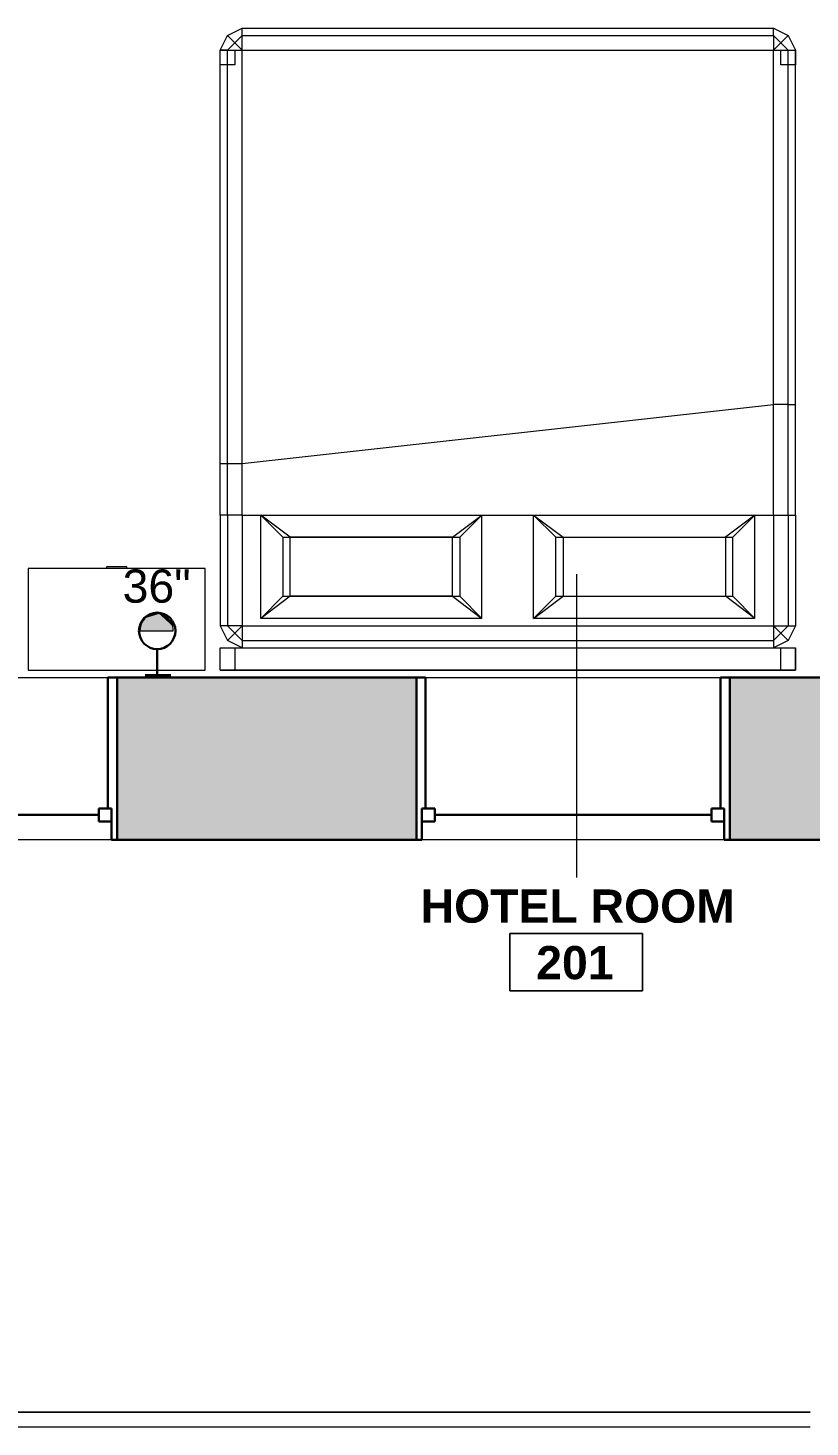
# Model space of a CAD drawing. Header units: inches. Extents: x -1176 to 1507, y -2563 to 978.
# Drawn here: x 954.2 to 1060.3, y 12.3 to 201.9 of the extents above; entities that cross this region are included whole.
import ezdxf

# ---------------------------------------------------------------- set-up
doc = ezdxf.new("R2010")
doc.units = ezdxf.units.IN
doc.header["$MEASUREMENT"] = 0
for name, color, linetype, lineweight in [('A-ANNO-NOTE', 131, 'Continuous', 40), ('A-AREA-IDEN', 2, 'Continuous', 9), ('A-FLOR-HRAL', 11, 'Continuous', 18), ('A-GLAZ', 151, 'Continuous', 18), ('A-WALL', 113, 'Continuous', 18), ('A-WALL-PATT', 111, 'Continuous', 18), ('G-IMPT', 8, 'Continuous', 9), ('I-FURN', 30, 'Continuous', 9)]:
    doc.layers.add(name, color=color, linetype=linetype, lineweight=lineweight)
doc.styles.add('Swis721 Lt BT', font='swissl.ttf', dxfattribs={"height": 4.5})
doc.styles.add('Swis721 Lt BT_B', font='', dxfattribs={"height": 4.5})
doc.styles.get('Swis721 Lt BT_B').set_extended_font_data('Swis721 Lt BT', bold=True)

# ---------------------------------------------------------------- blocks, each defined once
blk = doc.blocks.new('Top Rail Type - Top Rail_Internal_-6919815-2nd Floor Power _ Signal')
at = {"layer": 'A-FLOR-HRAL', "lineweight": 9}
for p, q in [((898.9, 14.32), (1060.27, 14.32)), ((1060.27, 12.32), (898.9, 12.32))]:
    blk.add_line(p, q, dxfattribs=at)
blk = doc.blocks.new('Top Rail Type - Top Rail_Internal_-V10-2nd Floor Power _ Signal')
at = {"layer": 'A-FLOR-HRAL', "lineweight": 9}
for p, q in [((1060.27, 14.32), (898.9, 14.32)), ((1060.27, 12.32), (898.9, 12.32))]:
    blk.add_line(p, q, dxfattribs=at)
blk = doc.blocks.new('Double Hung - side window 3_ 6_5_ x 5_ 6_ 2-5312470-2nd Floor Power _ Signal')
at = {"layer": 'A-GLAZ', "color": 8, "lineweight": 30}
for p, q in [((-21.25, 11), (-20.5, 11)), ((-20.5, 6.75), (-20.5, 11)), ((20.5, 6.75), (20.5, 11)), ((21.25, 11), (20.5, 11)), ((-20.5, 8.5), (-20.5, 6.75)), ((-20.5, 8.5), (-18.75, 8.5)), ((-18.75, 8.5), (-18.75, 6.75)), ((-18.75, 7.625), (18.75, 7.625)), ((18.75, 8.5), (18.75, 6.75)), ((20.5, 8.5), (18.75, 8.5)), ((20.5, 8.5), (20.5, 6.75)), ((-20.5, 6.75), (-18.75, 6.75)), ((-20.5, 6.75), (-20, 6.75)), ((-20, -11), (-20, 6.75)), ((20.5, 6.75), (18.75, 6.75)), ((20, 6.75), (20.5, 6.75)), ((20, 6.75), (20, -11)), ((-20, -11), (-21.25, -11)), ((20, -11), (21.25, -11))]:
    blk.add_line(p, q, dxfattribs=at)
blk = doc.blocks.new('Bed_761 - 12ZBED05_dwg-V16-2nd Floor Power _ Signal')
at = {"layer": 'G-IMPT'}
for p, q in [((0, 78), (0, 0)), ((0, 78), (3, 78)), ((0, 76), (0, 78)), ((0, 78), (0, 76)), ((0, 0), (0, 78)), ((0, 0), (0, 78)), ((0, 78), (3, 78)), ((0, 78), (3, 78)), ((0, 78), (3, 78)), ((3, 78), (3, 0)), ((3, 78), (3, 75)), ((3, 78), (3, 76)), ((3, 78), (3, 76)), ((3, 78), (3, 0)), ((6, 78), (4, 77)), ((6, 78), (4, 77)), ((21, 78), (6, 78)), ((21, 78), (6, 78)), ((6, 77), (6, 78)), ((21, 78), (28, 78)), ((21, 78), (28, 78)), ((21, 77), (21, 78)), ((28, 78), (84, 78)), ((28, 78), (84, 78)), ((28, 78), (28, 77)), ((82, 76), (82, 78)), ((82, 76), (82, 78)), ((82, 78), (84, 78)), ((82, 78), (84, 78)), ((84, 78), (86, 77)), ((84, 78), (86, 77)), ((84, 77), (84, 78)), ((84, 78), (84, 76)), ((84, 78), (84, 76)), ((3, 76), (0, 76)), ((3, 76), (0, 76)), ((3, 75), (4, 77)), ((3, 75), (4, 77)), ((5, 76), (4, 77)), ((4, 75), (5, 76)), ((6, 77), (5, 76)), ((6, 75), (5, 76)), ((6, 75), (6, 77)), ((21, 77), (6, 77)), ((21, 75), (21, 77)), ((21, 77), (28, 77)), ((28, 77), (28, 75)), ((28, 77), (84, 77)), ((84, 76), (82, 76)), ((84, 76), (82, 76)), ((84, 77), (84, 75)), ((84, 77), (85, 76)), ((84, 75), (85, 76)), ((85, 76), (86, 77)), ((85, 76), (86, 75)), ((86, 77), (87, 75)), ((86, 77), (87, 75)), ((3, 75), (3, 3)), ((3, 75), (3, 3)), ((4, 75), (3, 75)), ((3, 75), (3, 3)), ((6, 75), (4, 75)), ((4, 75), (4, 3)), ((21, 75), (6, 75)), ((6, 75), (6, 3)), ((21, 75), (21, 72.5)), ((21, 75), (28, 75)), ((28, 75), (36, 3)), ((28, 75), (84, 75)), ((84, 75), (86, 75)), ((84, 75), (84, 3)), ((86, 75), (87, 75)), ((86, 75), (86, 3)), ((87, 75), (87, 3)), ((87, 75), (87, 3)), ((7, 42.5), (7, 72.5)), ((7, 72.5), (21, 72.5)), ((7, 72.5), (10, 69.5)), ((10, 68.5), (7, 72.5)), ((21, 72.5), (18, 69.5)), ((18, 68.5), (21, 72.5)), ((21, 72.5), (21, 42.5)), ((21, 72.5), (21, 42.5)), ((10, 69.5), (10, 68.5)), ((18, 69.5), (10, 69.5)), ((10, 68.5), (10, 46.5)), ((10, 46.5), (10, 68.5)), ((10, 68.5), (18, 68.5)), ((18, 69.5), (18, 68.5)), ((18, 68.5), (18, 46.5)), ((18, 46.5), (18, 68.5)), ((10, 46.5), (7, 42.5)), ((7, 42.5), (10, 45.5)), ((10, 46.5), (10, 45.5)), ((10, 46.5), (18, 46.5)), ((18, 45.5), (10, 45.5)), ((18, 46.5), (18, 45.5)), ((18, 46.5), (21, 42.5)), ((21, 42.5), (18, 45.5)), ((7, 42.5), (21, 42.5)), ((21, 42.5), (21, 35.5)), ((7, 5.5), (7, 35.5)), ((7, 35.5), (21, 35.5)), ((10, 32.5), (7, 35.5)), ((7, 35.5), (10, 31.5)), ((18, 32.5), (21, 35.5)), ((21, 35.5), (18, 31.5)), ((21, 35.5), (21, 5.5)), ((21, 35.5), (21, 5.5)), ((10, 32.5), (18, 32.5)), ((10, 32.5), (10, 31.5)), ((18, 32.5), (18, 31.5)), ((10, 31.5), (10, 9.5)), ((18, 31.5), (10, 31.5)), ((10, 31.5), (10, 9.5)), ((18, 31.5), (18, 9.5)), ((18, 31.5), (18, 9.5)), ((7, 5.5), (10, 9.5)), ((10, 9.5), (10, 8.5)), ((18, 9.5), (10, 9.5)), ((18, 9.5), (18, 8.5)), ((21, 5.5), (18, 9.5)), ((10, 8.5), (7, 5.5)), ((10, 8.5), (18, 8.5)), ((21, 5.5), (18, 8.5)), ((7, 5.5), (21, 5.5)), ((21, 5.5), (21, 3)), ((0, 0), (0, 2)), ((0, 0), (0, 2)), ((0, 2), (3, 2)), ((0, 2), (3, 2)), ((4, 1), (3, 3)), ((4, 1), (3, 3)), ((4, 3), (3, 3)), ((3, 3), (3, 0)), ((3, 2), (3, 0)), ((3, 2), (3, 0)), ((6, 3), (4, 3)), ((5, 2), (4, 3)), ((5, 2), (4, 1)), ((6, 3), (5, 2)), ((6, 1), (5, 2)), ((21, 3), (6, 3)), ((6, 3), (6, 1)), ((21, 3), (21, 1)), ((21, 3), (36, 3)), ((36, 1), (36, 3)), ((36, 3), (84, 3)), ((82, 0), (82, 2)), ((82, 0), (82, 2)), ((82, 2), (84, 2)), ((82, 2), (84, 2)), ((86, 3), (84, 3)), ((84, 3), (85, 2)), ((84, 3), (84, 1)), ((85, 2), (84, 1)), ((84, 2), (84, 0)), ((84, 2), (84, 0)), ((86, 3), (85, 2)), ((85, 2), (86, 1)), ((87, 3), (86, 1)), ((87, 3), (86, 1)), ((86, 3), (87, 3)), ((0, 0), (3, 0)), ((3, 0), (0, 0)), ((6, 0), (4, 1)), ((6, 0), (4, 1)), ((21, 1), (6, 1)), ((6, 1), (6, 0)), ((21, 0), (6, 0)), ((21, 1), (21, 0)), ((21, 1), (36, 1)), ((21, 0), (36, 0)), ((36, 1), (36, 0)), ((36, 1), (84, 1)), ((36, 0), (84, 0)), ((86, 1), (84, 0)), ((86, 1), (84, 0)), ((84, 1), (84, 0)), ((3, 0), (0, 0)), ((3, 0), (0, 0)), ((21, 0), (6, 0)), ((21, 0), (36, 0)), ((36, 0), (84, 0)), ((84, 0), (82, 0)), ((84, 0), (82, 0))]:
    blk.add_line(p, q, dxfattribs=at)
blk = doc.blocks.new('Bed_761 - Bed_761-6542247-2nd Floor Power _ Signal')
blk.add_blockref('Bed_761 - 12ZBED05_dwg-V16-2nd Floor Power _ Signal', (0, 0))
blk = doc.blocks.new('Bed_Side_Table_5122 - T-4-6544423-2nd Floor Power _ Signal')
at = {"layer": 'I-FURN'}
for p, q in [((12, 3.99), (-12, 3.99)), ((-12, 3.99), (-12, -9.79)), ((12, -9.79), (12, 3.99)), ((-12, -9.79), (-1.38, -9.79)), ((-1.38, -9.79), (-1.38, -10)), ((-1.38, -9.79), (1.38, -9.79)), ((-1.38, -10), (1.38, -10)), ((1.38, -10), (1.38, -9.79)), ((1.38, -9.79), (12, -9.79))]:
    blk.add_line(p, q, dxfattribs=at)
blk = doc.blocks.new('Room Tag - Room Name and Number-3379422-2nd Floor Power _ Signal')
at = {"layer": 'A-AREA-IDEN'}
for p, q in [((-0.1881, -0.1636), (-0.1881, -0.0018)), ((-0.1881, -0.0018), (0.1869, -0.0018)), ((0.1869, -0.0018), (-0.1881, -0.0018)), ((-0.1881, -0.0018), (-0.1881, -0.1636)), ((0.1869, -0.0018), (0.1869, -0.1636)), ((0.1869, -0.1636), (0.1869, -0.0018)), ((0.1869, -0.1636), (-0.1881, -0.1636)), ((-0.1881, -0.1636), (0.1869, -0.1636))]:
    blk.add_line(p, q, dxfattribs=at)

msp = doc.modelspace()

# ---------------------------------------------------------------- hatches: boundary and pattern name
at = {"layer": 'A-ANNO-NOTE', "lineweight": 9}
for points in [[(969.48, 120.76), (970.13, 121.92), (969.82, 121.56)], [(969.48, 120.76), (973.86, 120.83), (970.13, 121.92)], [(969.48, 120.76), (969.82, 121.56), (969.62, 121.21)], [(970.13, 121.92), (972.04, 122.51), (970.86, 122.39)], [(973.86, 120.83), (972.04, 122.51), (970.13, 121.92)], [(970.13, 121.92), (970.79, 122.36), (970.64, 122.29)], [(970.86, 122.39), (972.04, 122.51), (971.17, 122.48)], [(971.17, 122.48), (972.04, 122.51), (971.72, 122.54)], [(973.86, 120.83), (972.42, 122.42), (972.04, 122.51)], [(973.86, 120.83), (972.99, 122.12), (972.42, 122.42)], [(972.99, 122.12), (972.92, 122.17), (972.42, 122.42)], [(972.92, 122.17), (972.64, 122.33), (972.42, 122.42)], [(973.86, 120.83), (973.4, 121.75), (972.99, 122.12)], [(973.4, 121.75), (973.34, 121.81), (973.05, 122.08)], [(973.79, 121.06), (973.66, 121.35), (973.4, 121.75)], [(973.86, 120.83), (973.79, 121.06), (973.4, 121.75)], [(969.43, 120.2), (973.93, 120.28), (969.48, 120.76)], [(969.43, 120.2), (973.93, 120.2), (973.93, 120.28)], [(973.93, 120.28), (973.86, 120.83), (969.48, 120.76)], [(973.93, 120.28), (973.92, 120.44), (973.86, 120.83)]]:
    msp.add_hatch(color=256, dxfattribs=at).paths.add_polyline_path(points, flags=0)
at = {"layer": 'A-WALL-PATT', "lineweight": 9}
h = msp.add_hatch(color=7, dxfattribs=at)
h.paths.add_polyline_path([(1049.4, 91.89), (1121.83, 91.89), (1121.83, 113.89), (1049.4, 113.89)], flags=0)
h.paths.add_polyline_path([(994.09, 91.89), (1006.9, 91.89), (1006.9, 113.89), (966.34, 113.89), (966.34, 91.89)], flags=0)
h.paths.add_polyline_path([(1329.15, 91.89), (1329.15, 113.89), (1290.24, 113.89), (1290.24, 91.89)], flags=0)
h.paths.add_polyline_path([(1161.9, 91.89), (1263.74, 91.89), (1263.74, 113.89), (1161.9, 113.89)], flags=0)
h.paths.add_polyline_path([(677.93, 91.89), (756.84, 91.89), (756.84, 113.89), (677.93, 113.89)], flags=0)
h.paths.add_polyline_path([(799.34, 91.89), (848.01, 91.89), (848.01, 113.89), (799.34, 113.89)], flags=0)
h.paths.add_polyline_path([(624.06, 91.89), (635.43, 91.89), (635.43, 113.89), (562.75, 113.89), (562.75, 91.89)], flags=0)
h.paths.add_polyline_path([(890.51, 91.89), (923.84, 91.89), (923.84, 113.89), (890.51, 113.89)], flags=0)
h.paths.add_polyline_path([(520.25, 91.89), (520.25, 113.89), (480.78, 113.89), (480.78, 91.89)], flags=0)

# ---------------------------------------------------------------- linework, layer by layer
at = {"layer": 'A-ANNO-NOTE', "lineweight": 9}
msp.add_line((969.43, 120.2), (973.93, 120.2), dxfattribs=at)
at = {"layer": 'A-ANNO-NOTE', "lineweight": 30}
for p, q in [((971.76, 114.22), (971.76, 117.73)), ((970.13, 114.22), (973.63, 114.22))]:
    msp.add_line(p, q, dxfattribs=at)
msp.add_circle((971.77, 120.2), 2.47, dxfattribs=at)
at = {"layer": 'A-ANNO-NOTE', "lineweight": 9}
msp.add_arc((971.68, 120.29), 2.25, 357.6427, 182.3573, dxfattribs=at)
at = {"layer": 'A-AREA-IDEN'}
msp.add_line((1028.61, 127.9), (1028.61, 86.78), dxfattribs=at)
at = {"layer": 'A-WALL', "lineweight": 9}
for p, q in [((923.84, 113.89), (966.34, 113.89)), ((1006.9, 113.89), (1049.4, 113.89)), ((966.34, 91.89), (923.84, 91.89)), ((1049.4, 91.89), (1006.9, 91.89))]:
    msp.add_line(p, q, dxfattribs=at)
at = {"layer": 'A-WALL', "color": 8, "lineweight": 30}
for p, q in [((1006.9, 113.89), (966.34, 113.89)), ((966.34, 113.89), (966.34, 91.89)), ((1006.9, 91.89), (1006.9, 113.89)), ((1085.4, 113.89), (1049.4, 113.89)), ((1049.4, 113.89), (1049.4, 91.89)), ((966.34, 91.89), (1006.9, 91.89)), ((1049.4, 91.89), (1121.83, 91.89))]:
    msp.add_line(p, q, dxfattribs=at)

# ---------------------------------------------------------------- block references
at = {"layer": 'A-AREA-IDEN', "xscale": 47.99999999999997, "yscale": 47.99999999999997, "zscale": 47.99999999999997}
msp.add_blockref('Room Tag - Room Name and Number-3379422-2nd Floor Power _ Signal', (1028.6, 79.3), dxfattribs=at)
at = {"layer": 'A-FLOR-HRAL', "lineweight": 9}
for name in ['Top Rail Type - Top Rail_Internal_-6919815-2nd Floor Power _ Signal', 'Top Rail Type - Top Rail_Internal_-V10-2nd Floor Power _ Signal']:
    msp.add_blockref(name, (0, 0), dxfattribs=at)
at = {"layer": 'A-GLAZ', "rotation": 180}
for p in [(945.09, 102.89), (1028.15, 102.89)]:
    msp.add_blockref('Double Hung - side window 3_ 6_5_ x 5_ 6_ 2-5312470-2nd Floor Power _ Signal', p, dxfattribs=at)
at = {"layer": 'I-FURN'}
for name, p, rotation in [('Bed_761 - Bed_761-6542247-2nd Floor Power _ Signal', (1058.3, 114.89), 89.99999999999982), ('Bed_Side_Table_5122 - T-4-6544423-2nd Floor Power _ Signal', (966.27, 118.88), 180)]:
    msp.add_blockref(name, p, dxfattribs=dict(at, rotation=rotation))

# ---------------------------------------------------------------- texts
at = {"layer": 'A-ANNO-NOTE', "lineweight": 9, "insert": (967.08, 128.52), "char_height": 4.5, "width": 10.302, "attachment_point": 1, "style": 'Swis721 Lt BT'}
msp.add_mtext('36"', dxfattribs=at)
at = {"layer": 'A-AREA-IDEN', "char_height": 4.5, "attachment_point": 1, "style": 'Swis721 Lt BT_B'}
for s, insert, width in [('HOTEL ROOM', (1007.48, 85.16), 51.0555), ('201', (1023.15, 77.5), 12.726)]:
    msp.add_mtext(s, dxfattribs=dict(at, insert=insert, width=width))

doc.saveas('drawing.dxf')
